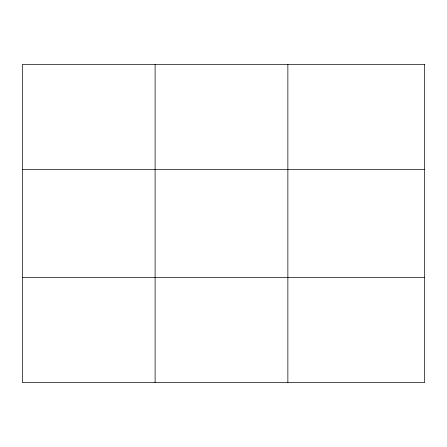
<?xml version="1.0" encoding="UTF-8"?>
<svg xmlns="http://www.w3.org/2000/svg" width="447" height="447" viewBox="0 0 447 447"><rect width="100%" height="100%" fill="white"/><g stroke="black" fill="none" stroke-linecap="round" stroke-linejoin="round"><path stroke-width="0.67" d="M155.109 382.531L155.109 64.469M287.868 382.531L287.868 64.469M22.35 169.43L424.65 169.43M22.35 277.57L424.65 277.57M424.65 64.469L424.65 382.531L22.35 382.531L22.35 64.469L424.65 64.469"/></g></svg>
